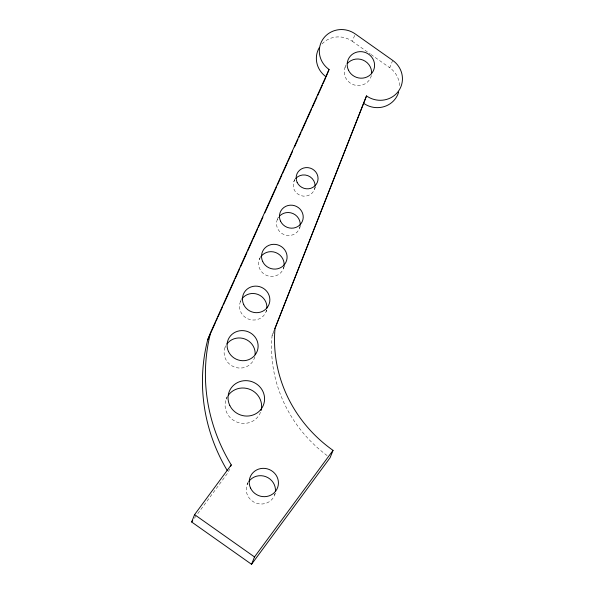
<?xml version="1.0" encoding="UTF-8"?>
<svg xmlns="http://www.w3.org/2000/svg" width="594" height="594" viewBox="0 0 594 594"><rect width="100%" height="100%" fill="white"/><g stroke="black" fill="none" stroke-linecap="round" stroke-linejoin="round"><path stroke-width="0.45" stroke-dasharray="2.97 2.23" d="M327.101 455.561A137.86 132.046 21.9 0 1 272.067 335.721L274.101 330.554M240.318 301.856L241.305 299.406M259.333 259.481L259.986 257.848M225.037 347.445L225.69 345.812M277.22 219.773L278.534 216.506M293.837 181.63L294.824 179.18M322.067 43.919A22.973 22.008 21.9 0 1 352.294 41.283L355.249 33.932M345.04 67.367L346.027 64.917M226.173 399.168L227.16 396.718M314.456 189.479L315.763 186.212M299.547 228.282L300.208 226.648M266.09 311.672L266.743 310.038M283.375 268.637L284.363 266.186M254.893 356.935L254.239 358.568A15.622 14.961 21.9 0 1 233.576 366.691A15.622 14.961 21.9 0 1 225.668 346.02M371.465 75.542L370.812 77.175A13.788 13.202 21.9 0 1 352.004 84.081A13.788 13.202 21.9 0 1 346.205 65.043M272.067 335.721L274.695 329.187M399.487 85.588A22.973 22.008 21.9 0 0 389.738 67.731L392.693 60.38M229.603 468.978L228.289 472.245L197.111 514.56M247.119 484.622L248.106 482.172M274.606 495.084L275.26 493.451M194.372 518.272L196.562 515.302M352.294 41.283L370.27 53.98M371.012 54.507L389.738 67.731M275.141 493.324A14.702 14.085 21.9 0 1 255.873 503.021A14.702 14.085 21.9 0 1 247.891 482.944M260.528 412.251A18.384 17.605 21.9 0 1 235.788 421.606A18.384 17.605 21.9 0 1 227.361 396.673M283.999 266.298A12.868 12.326 21.9 0 1 266.988 275.586A12.868 12.326 21.9 0 1 260.417 257.321M266.587 310.016A13.788 13.202 21.9 0 1 248.106 318.941A13.788 13.202 21.9 0 1 241.483 299.539M300.126 226.106A11.947 11.442 21.9 0 1 283.969 234.585A11.947 11.442 21.9 0 1 278.645 217.152M315.072 186.791A11.026 10.566 21.9 0 1 300.854 195.597A11.026 10.566 21.9 0 1 294.646 179.975"/><path stroke-width="0.89" d="M274.784 328.838L366.513 95.909A22.973 22.008 21.9 0 0 398.329 91.365A22.973 22.008 21.9 0 0 392.693 60.38L355.249 33.932A22.973 22.008 21.9 0 0 323.44 38.469A22.973 22.008 21.9 0 0 329.069 69.461L326.113 76.812A22.973 22.008 21.9 0 1 319.134 47.891M366.513 95.909L275.022 328.371A137.86 132.046 21.9 0 0 333.041 450.371L330.086 457.722L251.552 564.3L191.639 521.985L194.594 514.634L231.244 464.894A181.036 173.396 21.9 0 1 210.692 332.313L329.069 69.461M227.361 470.715A181.036 173.396 21.9 0 1 207.737 339.664L210.692 332.313M230.583 466.528L231.244 464.894M251.552 564.3L254.507 556.949L333.041 450.371M207.737 339.664L210.024 334.593M210.781 332.907L215.355 322.765M216.112 321.072L217.256 318.533M218.013 316.847L222.587 306.704M223.344 305.012L234.385 280.502M235.142 278.809L239.709 268.666M240.473 266.981L246.941 252.613M247.705 250.92L252.272 240.778M253.037 239.085L257.603 228.942M258.36 227.257L262.927 217.114M264.835 212.882L276.633 186.687M277.391 184.994L281.964 174.851M282.722 173.158L287.288 163.016M288.053 161.33L292.619 151.188M294.52 146.963L297.95 139.352M298.708 137.66L300.995 132.588M301.752 130.903L306.318 120.76M307.083 119.067L311.65 108.925M312.414 107.239L316.981 97.097M317.738 95.404L322.312 85.261M323.069 83.568L325.735 77.651M191.639 521.985L192.731 520.5M194.594 514.634L254.507 556.949M398.641 92.115A22.973 22.008 21.9 0 1 363.558 103.259M248.879 481.392A14.702 14.085 21.9 0 1 265.852 476.685A14.702 14.085 21.9 0 1 275.43 491.498M347.23 63.662A13.788 13.202 21.9 0 1 363.023 60.091A13.788 13.202 21.9 0 1 371.584 73.812M228.378 395.129A18.384 17.605 21.9 0 1 250.92 389.812A18.384 17.605 21.9 0 1 261.085 410.499M260.87 256.653A12.868 12.326 21.9 0 1 275.72 252.532A12.868 12.326 21.9 0 1 284.095 265.496M241.973 298.827A13.788 13.202 21.9 0 1 257.885 294.416A13.788 13.202 21.9 0 1 266.854 308.308M226.908 344.015A15.622 14.961 21.9 0 1 244.936 339.011A15.622 14.961 21.9 0 1 255.108 354.759M279.618 216.001A11.947 11.442 21.9 0 1 293.161 213.625A11.947 11.442 21.9 0 1 300.215 225.364M295.738 178.49A11.026 10.566 21.9 0 1 307.892 175.675A11.026 10.566 21.9 0 1 315.11 185.87M250.571 488.12A14.702 14.085 21.9 0 0 275.802 490.963A14.702 14.085 21.9 0 0 265.08 468.428A14.702 14.085 21.9 0 0 250.571 488.12M348.463 70.181A13.788 13.202 21.9 0 0 372.111 72.854A13.788 13.202 21.9 0 0 362.065 51.723A13.788 13.202 21.9 0 0 348.463 70.181M229.752 405.375A18.384 17.605 21.9 0 0 261.286 408.939A18.384 17.605 21.9 0 0 247.891 380.761A18.384 17.605 21.9 0 0 229.752 405.375M262.719 261.62A12.868 12.326 21.9 0 0 284.793 264.115A12.868 12.326 21.9 0 0 275.416 244.394A12.868 12.326 21.9 0 0 262.719 261.62M243.74 304.677A13.788 13.202 21.9 0 0 267.389 307.343A13.788 13.202 21.9 0 0 257.343 286.211A13.788 13.202 21.9 0 0 243.74 304.677M228.519 351.618A15.622 14.961 21.9 0 0 255.323 354.648A15.622 14.961 21.9 0 0 243.934 330.702A15.622 14.961 21.9 0 0 228.519 351.618M280.576 221.235A11.947 11.442 21.9 0 0 301.076 223.552A11.947 11.442 21.9 0 0 292.367 205.234A11.947 11.442 21.9 0 0 280.576 221.235M297.163 182.417A11.026 10.566 21.9 0 0 316.09 184.548A11.026 10.566 21.9 0 0 308.048 167.649A11.026 10.566 21.9 0 0 297.163 182.417"/></g></svg>
